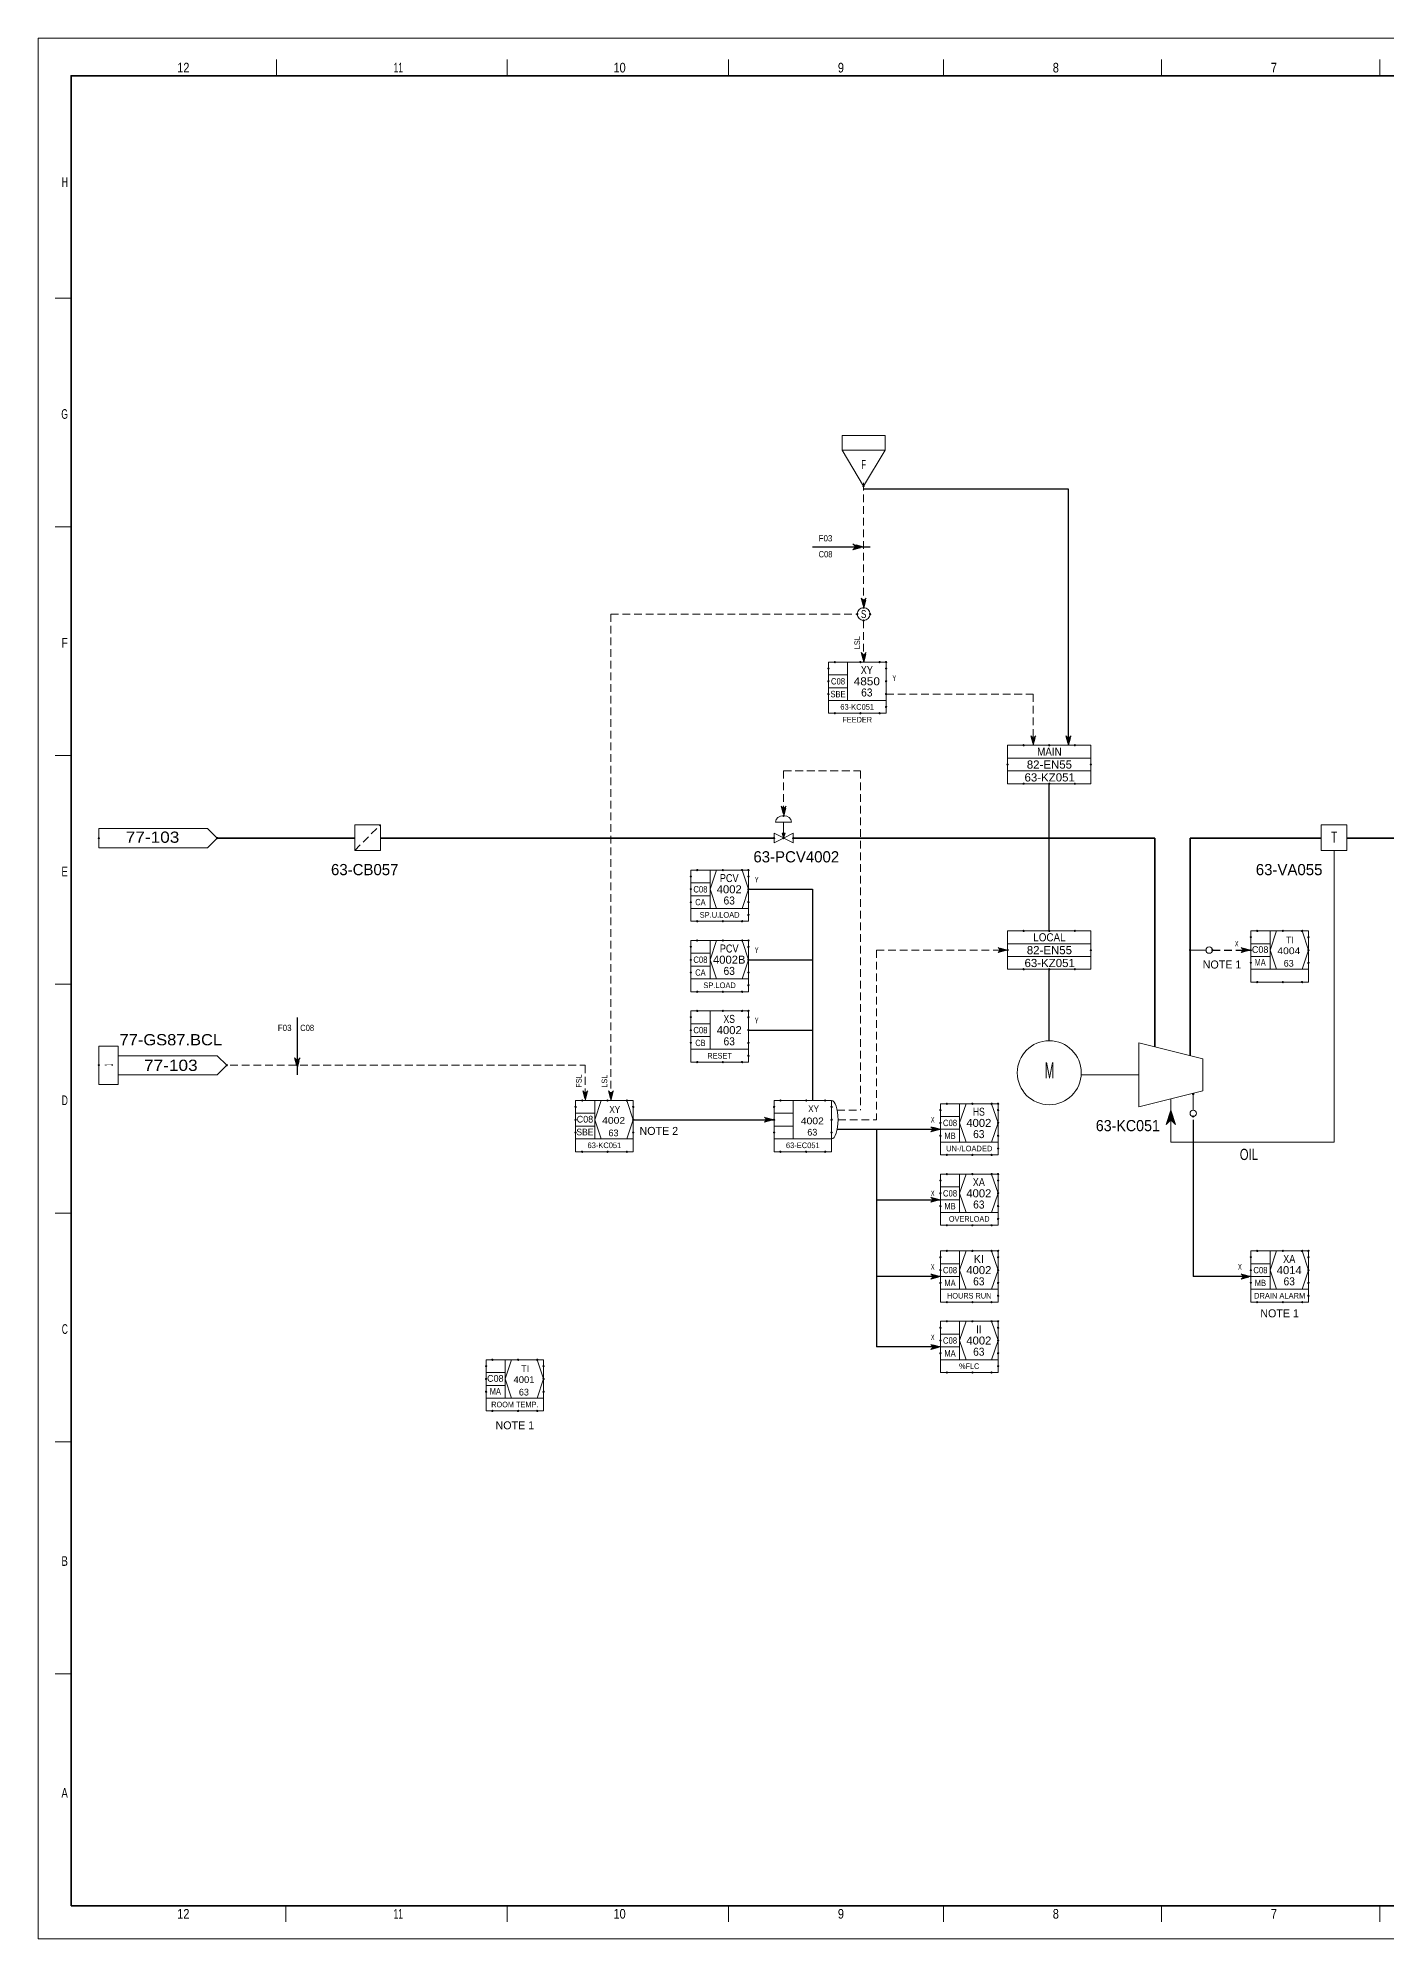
# Model space of a CAD drawing. Header units: millimetres. Extents: x 0 to 845, y 0 to 594.
# Drawn here: x 0 to 422, y 0 to 594 of the extents above; entities that cross this region are included whole.
import ezdxf
from ezdxf.enums import TextEntityAlignment as Align

# ---------------------------------------------------------------- set-up
doc = ezdxf.new("R2010")
doc.units = ezdxf.units.MM
doc.header["$LTSCALE"] = 0.81
doc.header["$PDMODE"] = 32
doc.header["$PDSIZE"] = 0.405
doc.linetypes.add('MEDIUM_DASHED', pattern=[4.5, 3, -1.5])
for name, color, linetype, lineweight in [('1', 7, 'Continuous', 13), ('12', 7, 'Continuous', 13), ('15', 7, 'Continuous', 13), ('18', 7, 'Continuous', 25), ('40', 7, 'Continuous', 35), ('43', 7, 'Continuous', 13), ('46', 7, 'MEDIUM_DASHED', 13), ('47', 7, 'Continuous', 13), ('48', 7, 'Continuous', 13), ('49', 7, 'Continuous', 13), ('50', 7, 'Continuous', 13), ('53', 7, 'Continuous', 13), ('9', 7, 'Continuous', 13)]:
    doc.layers.add(name, color=color, linetype=linetype, lineweight=lineweight)
for name, color, linetype in [('36', 7, 'Continuous'), ('37', 7, 'Continuous'), ('45', 7, 'Continuous')]:
    doc.layers.add(name, color=color, linetype=linetype)

msp = doc.modelspace()

# ---------------------------------------------------------------- linework, layer by layer
at = {"layer": '1'}
for p, q in [((74.4913, 587.2614), (74.4913, 582.2276)), ((146.6543, 587.2614), (146.6543, 582.2276)), ((215.8173, 587.2614), (215.8173, 582.2276)), ((282.9756, 587.2614), (282.9756, 582.2276)), ((351.1362, 587.2614), (351.1362, 582.2276)), ((419.2969, 587.2614), (419.2969, 582.2276)), ((10.3331, 512.7606), (5.3213, 512.7606)), ((10.3331, 441.2795), (5.3213, 441.2795)), ((10.3331, 369.7992), (5.3213, 369.7992)), ((10.3331, 298.3181), (5.3213, 298.3181)), ((353.5, 255.5), (352.8331, 255.5)), ((353.6, 255.6), (352.8661, 255.6)), ((353.7, 255.7), (352.9, 255.7)), ((353.8, 255.8), (352.9331, 255.8)), ((353.9, 255.9), (352.9661, 255.9)), ((354.9661, 256.1), (353.0331, 256.1)), ((354.9331, 256.2), (353.0661, 256.2)), ((354.9, 256.3), (353.1, 256.3)), ((354.8661, 256.4), (353.1331, 256.4)), ((354.8331, 256.5), (353.1661, 256.5)), ((354.8, 256.6), (353.2, 256.6)), ((354.7661, 256.7), (353.2331, 256.7)), ((354.7331, 256.8), (353.2661, 256.8)), ((354.7, 256.9), (353.3, 256.9)), ((354.6661, 257), (353.3331, 257)), ((354.6331, 257.1), (353.3661, 257.1)), ((354.6, 257.2), (353.4, 257.2)), ((354.5661, 257.3), (353.4331, 257.3)), ((354.5331, 257.4), (353.4661, 257.4)), ((354.5, 257.5), (353.5, 257.5)), ((354.4661, 257.6), (353.5331, 257.6)), ((354.4331, 257.7), (353.5661, 257.7)), ((354.4, 257.8), (353.6, 257.8)), ((354.3661, 257.9), (353.6331, 257.9)), ((354.3331, 258), (353.6661, 258)), ((354.3, 258.1), (353.7, 258.1)), ((354.2661, 258.2), (353.7331, 258.2)), ((354.2331, 258.3), (353.7661, 258.3)), ((354.2, 258.4), (353.8, 258.4)), ((354.1661, 258.5), (353.8331, 258.5)), ((354.1331, 258.6), (353.8661, 258.6)), ((354.1, 258.7), (353.9, 258.7)), ((354.0661, 258.8), (353.9331, 258.8)), ((354.0331, 258.9), (353.9661, 258.9)), ((354, 253), (354, 259)), ((355.0331, 255.9), (354.1, 255.9)), ((355.0661, 255.8), (354.2, 255.8)), ((355.1, 255.7), (354.3, 255.7)), ((355.1331, 255.6), (354.4, 255.6)), ((355.1661, 255.5), (354.5, 255.5)), ((352.6, 254.6), (352.5331, 254.6)), ((352.7, 254.7), (352.5661, 254.7)), ((352.8, 254.8), (352.6, 254.8)), ((352.9, 254.9), (352.6331, 254.9)), ((353, 255), (352.6661, 255)), ((353.1, 255.1), (352.7, 255.1)), ((353.2, 255.2), (352.7331, 255.2)), ((353.3, 255.3), (352.7661, 255.3)), ((353.4, 255.4), (352.8, 255.4)), ((355.2, 255.4), (354.6, 255.4)), ((355.2331, 255.3), (354.7, 255.3)), ((355.2661, 255.2), (354.8, 255.2)), ((355.3, 255.1), (354.9, 255.1)), ((355.3331, 255), (355, 255)), ((355.3661, 254.9), (355.1, 254.9)), ((355.4, 254.8), (355.2, 254.8)), ((355.4331, 254.7), (355.3, 254.7)), ((355.4661, 254.6), (355.4, 254.6)), ((10.3331, 226.8378), (5.3213, 226.8378)), ((10.3331, 155.3567), (5.3213, 155.3567)), ((10.3331, 82.8693), (5.3213, 82.8693)), ((77.4913, 10.3819), (77.4913, 5.348)), ((146.6543, 10.3819), (146.6543, 5.348)), ((215.8173, 10.3819), (215.8173, 5.348)), ((282.9756, 10.3819), (282.9756, 5.348)), ((351.1362, 10.3819), (351.1362, 5.348)), ((419.2969, 10.3819), (419.2969, 5.348))]:
    msp.add_line(p, q, dxfattribs=at)
at = {"layer": '1', "lineweight": 25}
for p, q in [((242.0591, 435), (260, 435)), ((81, 287.9409), (81, 270)), ((10.3331, 10.3819), (10.3331, 156.3638))]:
    msp.add_line(p, q, dxfattribs=at)
at = {"layer": '1', "lineweight": 35}
msp.add_line((648.9504, 10.3819), (10.3331, 10.3819), dxfattribs=at)
msp.add_lwpolyline([(829.263, 112.0142), (829.263, 582.2276), (10.3331, 582.2276), (10.3331, 10.3819)], dxfattribs=at)
at = {"layer": '1'}
msp.add_lwpolyline([(352.5, 254.5), (354, 256), (355.5, 254.5), (354, 259)], close=True, dxfattribs=at)
msp.add_lwpolyline([(355, 256), (354, 256), (353, 256)], dxfattribs=at)
at = {"layer": '12'}
msp.add_lwpolyline([(0, 594), (841, 594), (841, 0), (0, 0)], close=True, dxfattribs=at)
at = {"layer": '15'}
for p, q in [((405, 340), (405, 249)), ((344, 280), (344, 260)), ((344, 280), (364, 275)), ((364, 275), (364, 265)), ((344, 270), (325.978, 270)), ((364, 265), (344, 260)), ((354, 262.5), (354, 249)), ((405, 249), (354, 249))]:
    msp.add_line(p, q, dxfattribs=at)
msp.add_circle((316.0004, 270.6685), 10, dxfattribs=at)
at = {"layer": '18'}
for p, q in [((316, 314.9953), (316, 361)), ((222, 328), (242, 328)), ((242, 328), (242, 262)), ((222, 306), (242, 306)), ((316, 280.6685), (316, 302.774)), ((222, 284), (242, 284)), ((186, 256), (230, 256)), ((361, 256), (361, 207)), ((249.7323, 253), (282, 253)), ((262, 253), (262, 185)), ((262, 231), (282, 231)), ((282, 207), (262, 207)), ((379, 207), (361, 207)), ((282, 185), (262, 185))]:
    msp.add_line(p, q, dxfattribs=at)
at = {"layer": '18', "linetype": 'MEDIUM_DASHED'}
msp.add_line((367, 309), (379, 309), dxfattribs=at)
at = {"layer": '18'}
msp.add_lwpolyline([(322, 373), (322, 453), (258, 453)], dxfattribs=at)
at = {"layer": '40'}
for p, q in [((99, 344), (56, 344)), ((230, 344), (107, 344)), ((349, 344), (236, 344)), ((349, 344), (349, 278.7504)), ((360, 344), (360, 276)), ((401, 344), (360, 344)), ((433, 344), (409, 344))]:
    msp.add_line(p, q, dxfattribs=at)
at = {"layer": '40', "lineweight": 13}
for points in [[(99, 348.126), (107, 348.126), (107, 340.126), (99, 340.126)], [(401, 348.126), (409, 348.126), (409, 340.126), (401, 340.126)]]:
    msp.add_lwpolyline(points, close=True, dxfattribs=at)
at = {"layer": '43'}
msp.add_lwpolyline([(19, 347), (53, 347), (56, 344), (53, 341), (19, 341)], close=True, dxfattribs=at)
for p in [(19, 344), (56, 344)]:
    msp.add_point(p, dxfattribs=at)
at = {"layer": '46'}
for p, q in [((258, 455), (258, 416)), ((179, 414), (179, 262)), ((179, 414), (256, 414)), ((258, 412), (258, 399)), ((265, 389), (311, 389)), ((311, 389), (311, 373)), ((233, 365), (233, 351)), ((233, 365), (257, 365)), ((257, 365), (257, 259)), ((99, 340.126), (107, 348.126)), ((262, 309), (303, 309)), ((262, 309), (262, 256)), ((60, 273), (171, 273)), ((171, 273), (171, 262)), ((249.7323, 259), (257, 259)), ((250, 256), (262, 256))]:
    msp.add_line(p, q, dxfattribs=at)
for points in [[(258, 435), (254.6252, 435.9), (255.5252, 435), (254.6252, 434.1)], [(257.5496, 435), (255.0748, 435.6748), (255.7496, 435), (255.0748, 434.3252)], [(257.1, 435), (255.5252, 435.4504), (255.9748, 435), (255.5252, 434.5496)], [(256.6496, 435), (255.9748, 435.2252), (256.2, 435), (255.9748, 434.7748)], [(258.0236, 416), (258.8236, 419), (258.0236, 418.2), (257.2236, 419)], [(258.0236, 416.4), (258.6236, 418.6), (258.0236, 418), (257.4236, 418.6)], [(258.0236, 416.8), (258.4236, 418.2), (258.0236, 417.8), (257.6236, 418.2)], [(258.0236, 417.2), (258.2236, 417.8), (258.0236, 417.6), (257.8236, 417.8)], [(258.0236, 399), (258.8236, 402), (258.0236, 401.2), (257.2236, 402)], [(258.0236, 399.4), (258.6236, 401.6), (258.0236, 401), (257.4236, 401.6)], [(258.0236, 399.8), (258.4236, 401.2), (258.0236, 400.8), (257.6236, 401.2)], [(258.0236, 400.2), (258.2236, 400.8), (258.0236, 400.6), (257.8236, 400.8)], [(311.0236, 373), (311.8236, 376), (311.0236, 375.2), (310.2236, 376)], [(311.0236, 373.4), (311.6236, 375.6), (311.0236, 375), (310.4236, 375.6)], [(311.0236, 373.8), (311.4236, 375.2), (311.0236, 374.8), (310.6236, 375.2)], [(311.0236, 374.2), (311.2236, 374.8), (311.0236, 374.6), (310.8236, 374.8)], [(322.0236, 373), (322.8236, 376), (322.0236, 375.2), (321.2236, 376)], [(322.0236, 373.4), (322.6236, 375.6), (322.0236, 375), (321.4236, 375.6)], [(322.0236, 373.8), (322.4236, 375.2), (322.0236, 374.8), (321.6236, 375.2)], [(322.0236, 374.2), (322.2236, 374.8), (322.0236, 374.6), (321.8236, 374.8)], [(233.0236, 351), (233.8236, 354), (233.0236, 353.2), (232.2236, 354)], [(233.0236, 351.4), (233.6236, 353.6), (233.0236, 353), (232.4236, 353.6)], [(233.0236, 351.8), (233.4236, 353.2), (233.0236, 352.8), (232.6236, 353.2)], [(233.0236, 352.2), (233.2236, 352.8), (233.0236, 352.6), (232.8236, 352.8)], [(303, 309), (300, 309.8), (300.8, 309), (300, 308.2)], [(302.6, 309), (300.4, 309.6), (301, 309), (300.4, 308.4)], [(302.2, 309), (300.8, 309.4), (301.2, 309), (300.8, 308.6)], [(301.8, 309), (301.2, 309.2), (301.4, 309), (301.2, 308.8)], [(379, 309), (376, 309.8), (376.8, 309), (376, 308.2)], [(378.6, 309), (376.4, 309.6), (377, 309), (376.4, 308.4)], [(378.2, 309), (376.8, 309.4), (377.2, 309), (376.8, 308.6)], [(377.8, 309), (377.2, 309.2), (377.4, 309), (377.2, 308.8)], [(81, 272), (81.9, 275.3748), (81, 274.4748), (80.1, 275.3748)], [(81, 272.4504), (81.6748, 274.9252), (81, 274.2504), (80.3252, 274.9252)], [(81, 272.9), (81.4504, 274.4748), (81, 274.0252), (80.5496, 274.4748)], [(81, 273.3504), (81.2252, 274.0252), (81, 273.8), (80.7748, 274.0252)], [(171.0236, 262), (171.8236, 265), (171.0236, 264.2), (170.2236, 265)], [(171.0236, 262.4), (171.6236, 264.6), (171.0236, 264), (170.4236, 264.6)], [(171.0236, 262.8), (171.4236, 264.2), (171.0236, 263.8), (170.6236, 264.2)], [(171.0236, 263.2), (171.2236, 263.8), (171.0236, 263.6), (170.8236, 263.8)], [(179.0236, 262), (179.8236, 265), (179.0236, 264.2), (178.2236, 265)], [(179.0236, 262.4), (179.6236, 264.6), (179.0236, 264), (178.4236, 264.6)], [(179.0236, 262.8), (179.4236, 264.2), (179.0236, 263.8), (178.6236, 264.2)], [(179.0236, 263.2), (179.2236, 263.8), (179.0236, 263.6), (178.8236, 263.8)], [(230, 256), (227, 256.8), (227.8, 256), (227, 255.2)], [(229.6, 256), (227.4, 256.6), (228, 256), (227.4, 255.4)], [(229.2, 256), (227.8, 256.4), (228.2, 256), (227.8, 255.6)], [(228.8, 256), (228.2, 256.2), (228.4, 256), (228.2, 255.8)], [(282, 253), (279, 253.8), (279.8, 253), (279, 252.2)], [(281.6, 253), (279.4, 253.6), (280, 253), (279.4, 252.4)], [(281.2, 253), (279.8, 253.4), (280.2, 253), (279.8, 252.6)], [(280.8, 253), (280.2, 253.2), (280.4, 253), (280.2, 252.8)], [(282, 231), (279, 231.8), (279.8, 231), (279, 230.2)], [(281.6, 231), (279.4, 231.6), (280, 231), (279.4, 230.4)], [(281.2, 231), (279.8, 231.4), (280.2, 231), (279.8, 230.6)], [(280.8, 231), (280.2, 231.2), (280.4, 231), (280.2, 230.8)], [(282, 207), (279, 207.8), (279.8, 207), (279, 206.2)], [(281.6, 207), (279.4, 207.6), (280, 207), (279.4, 206.4)], [(281.2, 207), (279.8, 207.4), (280.2, 207), (279.8, 206.6)], [(280.8, 207), (280.2, 207.2), (280.4, 207), (280.2, 206.8)], [(379, 207), (376, 207.8), (376.8, 207), (376, 206.2)], [(378.6, 207), (376.4, 207.6), (377, 207), (376.4, 206.4)], [(378.2, 207), (376.8, 207.4), (377.2, 207), (376.8, 206.6)], [(377.8, 207), (377.2, 207.2), (377.4, 207), (377.2, 206.8)], [(282, 185), (279, 185.8), (279.8, 185), (279, 184.2)], [(281.6, 185), (279.4, 185.6), (280, 185), (279.4, 184.4)], [(281.2, 185), (279.8, 185.4), (280.2, 185), (279.8, 184.6)], [(280.8, 185), (280.2, 185.2), (280.4, 185), (280.2, 184.8)]]:
    msp.add_lwpolyline(points, close=True, dxfattribs=at)
at = {"layer": '47'}
for p, q in [((230.5, 349), (235.5, 349)), ((233, 344), (233, 349)), ((360, 309), (365, 309)), ((361, 264), (361, 259))]:
    msp.add_line(p, q, dxfattribs=at)
msp.add_lwpolyline([(233, 344), (236, 345.5), (236, 342.5), (230, 345.5), (230, 342.5)], close=True, dxfattribs=at)
for centre in [(366, 309), (361, 258)]:
    msp.add_circle(centre, 1, dxfattribs=at)
msp.add_ellipse((233, 349), major_axis=(2.5, 0), ratio=0.8, start_param=6.28318531, end_param=9.42477796, dxfattribs=at)
for p in [(233, 351), (230, 344), (233, 344), (236, 344), (360, 309), (367, 309), (361, 264), (361, 257)]:
    msp.add_point(p, dxfattribs=at)
at = {"layer": '48'}
for p, q in [((253, 399), (253, 387)), ((247, 395), (253, 395)), ((247, 391), (253, 391)), ((303, 369), (329, 369)), ((303, 365), (329, 365)), ((210, 334), (210, 322)), ((204, 330), (210, 330)), ((204, 326), (210, 326)), ((385, 315), (385, 303)), ((210, 312), (210, 300)), ((303, 311), (329, 311)), ((385, 311), (379, 311)), ((204, 308), (210, 308)), ((204, 304), (210, 304)), ((303, 307), (329, 307)), ((385, 307), (379, 307)), ((204, 286), (210, 286)), ((210, 290), (210, 278)), ((204, 282), (210, 282)), ((174, 262), (174, 250)), ((236, 262), (236, 250)), ((174, 258), (168, 258)), ((236, 258), (230, 258)), ((282, 257), (288, 257)), ((288, 261), (288, 249)), ((300, 255), (298, 261)), ((174, 254), (168, 254)), ((236, 254), (230, 254)), ((282, 253), (288, 253)), ((298, 249), (300, 255)), ((288, 239), (288, 227)), ((282, 235), (288, 235)), ((282, 231), (288, 231)), ((288, 215), (288, 203)), ((385, 215), (385, 203)), ((282, 211), (288, 211)), ((379, 211), (385, 211)), ((282, 207), (288, 207)), ((379, 207), (385, 207)), ((288, 193), (288, 181)), ((282, 189), (288, 189)), ((282, 185), (288, 185)), ((146, 181), (146, 169)), ((146, 177), (140, 177)), ((146, 173), (140, 173))]:
    msp.add_line(p, q, dxfattribs=at)
for points in [[(247, 399), (265, 399), (265, 387), (247, 387)], [(303, 373), (329, 373), (329, 361), (303, 361)], [(204, 334), (222, 334), (222, 322), (204, 322)], [(303, 315), (329, 315), (329, 303), (303, 303)], [(379, 315), (397, 315), (397, 303), (379, 303)], [(204, 312), (222, 312), (222, 300), (204, 300)], [(204, 290), (222, 290), (222, 278), (204, 278)], [(168, 262), (186, 262), (186, 250), (168, 250)], [(230, 262), (248, 262), (248, 250), (230, 250)], [(282, 261), (300, 261), (300, 249), (282, 249)], [(282, 239), (300, 239), (300, 227), (282, 227)], [(282, 215), (300, 215), (300, 203), (282, 203)], [(379, 215), (397, 215), (397, 203), (379, 203)], [(282, 193), (300, 193), (300, 181), (282, 181)], [(140, 181), (158, 181), (158, 169), (140, 169)]]:
    msp.add_lwpolyline(points, close=True, dxfattribs=at)
for points in [[(247, 387), (247, 383), (265, 383), (265, 387)], [(212, 334), (210, 328), (212, 322)], [(220, 322), (222, 328), (220, 334)], [(204, 322), (204, 318), (222, 318), (222, 322)], [(387, 315), (385, 309), (387, 303)], [(395, 303), (397, 309), (395, 315)], [(212, 312), (210, 306), (212, 300)], [(220, 300), (222, 306), (220, 312)], [(379, 303), (379, 299), (397, 299), (397, 303)], [(204, 300), (204, 296), (222, 296), (222, 300)], [(204, 278), (204, 274), (222, 274), (222, 278)], [(176, 262), (174, 256), (176, 250)], [(184, 250), (186, 256), (184, 262)], [(290, 261), (288, 255), (290, 249)], [(168, 250), (168, 246), (186, 246), (186, 250)], [(230, 250), (230, 246), (248, 246), (248, 250)], [(282, 249), (282, 245), (300, 245), (300, 249)], [(290, 239), (288, 233), (290, 227)], [(298, 227), (300, 233), (298, 239)], [(282, 227), (282, 223), (300, 223), (300, 227)], [(290, 215), (288, 209), (290, 203)], [(298, 203), (300, 209), (298, 215)], [(387, 215), (385, 209), (387, 203)], [(395, 203), (397, 209), (395, 215)], [(282, 203), (282, 199), (300, 199), (300, 203)], [(379, 203), (379, 199), (397, 199), (397, 203)], [(290, 193), (288, 187), (290, 181)], [(298, 181), (300, 187), (298, 193)], [(148, 181), (146, 175), (148, 169)], [(156, 169), (158, 175), (156, 181)], [(282, 181), (282, 177), (300, 177), (300, 181)], [(140, 169), (140, 165), (158, 165), (158, 169)]]:
    msp.add_lwpolyline(points, dxfattribs=at)
msp.add_circle((258, 414), 2, dxfattribs=at)
msp.add_ellipse((248, 256.0004), major_axis=(0, -6), ratio=0.333333, start_param=6.28318531, end_param=9.42477796, dxfattribs=at)
for p in [(258, 416), (256, 414), (258, 412), (260, 414), (249, 399), (257, 399), (263, 399), (265, 399), (247, 397), (247, 393), (265, 397), (265, 393), (247, 389), (265, 389), (249, 383), (257, 383), (263, 383), (265, 385), (308, 373), (316, 373), (324, 373), (303, 367), (329, 367), (308, 361), (316, 361), (324, 361), (206, 334), (214, 334), (220, 334), (222, 334), (204, 332), (204, 328), (222, 332), (222, 328), (204, 324), (222, 324), (206, 318), (214, 318), (220, 318), (222, 320), (308, 315), (316, 315), (324, 315), (381, 315), (389, 315), (395, 315), (204, 310), (206, 312), (214, 312), (220, 312), (222, 312), (222, 310), (303, 309), (329, 309), (379, 313), (379, 309), (397, 313), (397, 309), (204, 306), (222, 306), (308, 303), (316, 303), (324, 303), (379, 305), (397, 305), (204, 302), (222, 302), (222, 298), (381, 299), (389, 299), (395, 299), (206, 296), (214, 296), (220, 296), (204, 288), (206, 290), (214, 290), (220, 290), (222, 290), (222, 288), (204, 284), (204, 280), (222, 284), (222, 280), (206, 274), (214, 274), (220, 274), (222, 276), (170, 262), (178, 262), (184, 262), (232, 262), (240, 262), (246, 262), (168, 260), (168, 256), (186, 260), (186, 256), (230, 260), (230, 256), (248, 260), (248, 256), (282, 259), (284, 261), (292, 261), (298, 261), (300, 261), (300, 259), (168, 252), (186, 252), (230, 252), (248, 252), (282, 255), (282, 251), (300, 255), (300, 251), (170, 246), (178, 246), (184, 246), (232, 246), (240, 246), (246, 246), (284, 245), (292, 245), (298, 245), (300, 247), (284, 239), (292, 239), (298, 239), (300, 239), (282, 237), (282, 233), (300, 237), (300, 233), (282, 229), (300, 229), (284, 223), (292, 223), (298, 223), (300, 225), (284, 215), (292, 215), (298, 215), (300, 215), (381, 215), (389, 215), (395, 215), (397, 215), (282, 213), (282, 209), (300, 213), (300, 209), (379, 213), (379, 209), (397, 213), (397, 209), (282, 205), (300, 205), (379, 205), (397, 205), (284, 199), (292, 199), (298, 199), (300, 201), (381, 199), (389, 199), (395, 199), (397, 201), (282, 191), (284, 193), (292, 193), (298, 193), (300, 193), (300, 191), (282, 187), (300, 187), (140, 179), (142, 181), (150, 181), (156, 181), (158, 179), (282, 183), (300, 183), (300, 179), (140, 175), (158, 175), (284, 177), (292, 177), (298, 177), (140, 171), (158, 171), (142, 165), (150, 165), (156, 165)]:
    msp.add_point(p, dxfattribs=at)
at = {"layer": '49'}
for p, q in [((25, 279), (19, 279)), ((25, 267), (25, 279)), ((56, 276), (25, 276)), ((56, 270), (25, 270))]:
    msp.add_line(p, q, dxfattribs=at)
for points in [[(19, 279), (19, 267), (25, 267)], [(56, 276), (59, 273), (56, 270)]]:
    msp.add_lwpolyline(points, dxfattribs=at)
for p in [(19, 273), (59, 273)]:
    msp.add_point(p, dxfattribs=at)
at = {"layer": '50'}
msp.add_lwpolyline([(233, 344), (232.5008, 345.4992), (233.5008, 345.4992)], close=True, dxfattribs=at)
msp.add_lwpolyline([(233.0394, 344.2362), (232.6457, 345.4173), (233.3543, 345.4173), (233.0394, 344.4724), (232.8031, 345.3386), (233.1969, 345.3386), (233.0394, 344.7087), (232.8819, 345.2598), (233.0394, 345.2598), (233.0394, 344.9449)], dxfattribs=at)
at = {"layer": '53'}
msp.add_lwpolyline([(251.2496, 469.7504), (264.7496, 469.7504), (264.7496, 465.2504), (251.2496, 465.2504)], close=True, dxfattribs=at)
msp.add_lwpolyline([(264.7496, 465.2504), (258, 454), (251.2496, 465.2504)], dxfattribs=at)
msp.add_point((258, 454), dxfattribs=at)
at = {"layer": '9'}
msp.add_lwpolyline([(0, 0), (841, 0), (841, 594), (0, 594)], close=True, dxfattribs=at)

# ---------------------------------------------------------------- texts
at = {"layer": '1'}
for s, width, p in [('12', 0.85, (45.4146, 583.2346)), ('11', 0.65, (112.5772, 583.2346)), ('10', 0.85, (181.7358, 583.2346)), ('9', 0.85, (250.9051, 583.2346)), ('8', 0.85, (318.0634, 583.2346)), ('7', 0.85, (386.224, 583.2346)), ('12', 0.85, (45.4146, 6.3543)), ('11', 0.65, (112.5772, 6.3543)), ('10', 0.85, (181.7358, 6.3543)), ('9', 0.85, (250.9051, 6.3543)), ('8', 0.85, (318.0634, 6.3543)), ('7', 0.85, (386.224, 6.3543))]:
    msp.add_text(s, height=3.02, dxfattribs=dict(at, width=width)).set_placement(p, align=Align.CENTER)
for s, width, p in [('H', 0.65, (9.3283, 547.4945)), ('G', 0.65, (9.3283, 475.0071)), ('F', 0.8, (9.3283, 403.526)), ('E', 0.75, (9.3283, 332.0449)), ('D', 0.65, (9.3283, 260.5646)), ('C', 0.65, (9.3283, 189.0835)), ('B', 0.75, (9.3283, 116.5961)), ('A', 0.75, (9.3283, 44.1087))]:
    msp.add_text(s, height=3.02, dxfattribs=dict(at, width=width)).set_placement(p, align=Align.RIGHT)
at = {"layer": '12'}
for s, p in [('C08', (381.9134, 308.1071)), ('TI', (391.2362, 311.1465)), ('63', (390.8346, 303.8236)), ('C08', (170.9134, 255.1071)), ('63', (179.8346, 250.8236)), ('63', (241.9606, 251.0441)), ('TI', (152.2362, 177.1465)), ('C08', (142.9134, 174.1071)), ('63', (151.8346, 169.8236))]:
    msp.add_text(s, height=2.1, dxfattribs=at).set_placement(p, align=Align.CENTER)
for s, width, p in [('4004', 1.15, (390.8744, 307.7291)), ('MA', 0.8, (381.9134, 304.1071)), ('4002', 1.15, (179.874, 254.7291)), ('XY', 0.9, (180.2362, 258.1465)), ('4002', 1.15, (241.9685, 254.5874)), ('XY', 0.9, (242.3622, 258.3669)), ('SBE', 0.95, (170.9134, 251.1071)), ('4001', 1.05, (151.874, 173.7291)), ('MA', 0.8, (142.9134, 170.1071))]:
    msp.add_text(s, height=2.1, dxfattribs=dict(at, width=width)).set_placement(p, align=Align.CENTER)
at = {"layer": '12', "width": 0.35}
msp.add_text('1', height=2.5, rotation=90, dxfattribs=at).set_placement((23.3055, 273.0945), align=Align.CENTER)
at = {"layer": '36'}
for s, width, p in [('T', 0.65, (404.1118, 342.5528)), ('63-KC051', 0.95, (330.5591, 252.4055)), ('OIL', 0.75, (375.5591, 243.4055))]:
    msp.add_text(s, height=3.5, dxfattribs=dict(at, width=width)).set_placement(p)
for s, p in [('63-PCV4002', (223.5591, 336.4055)), ('63-CB057', (91.5591, 332.4055)), ('63-VA055', (380.5591, 332.4055))]:
    msp.add_text(s, height=3.5, dxfattribs=at).set_placement(p)
at = {"layer": '37', "width": 0.55}
msp.add_text('M', height=5, dxfattribs=at).set_placement((314.5591, 268.9055))
at = {"layer": '43', "width": 1.15}
msp.add_text('77-103', height=3.5, dxfattribs=at).set_placement((27.4047, 342.5339))
at = {"layer": '45'}
for s, height, width, p in [('C08', 1.968, 0.9, (243.9283, 431.7039)), ('F03', 1.968, 0.95, (243.9283, 436.7039)), ('Y', 1.75, 0.6, (267, 393.1252)), ('Y', 1.75, 0.6, (224, 330.1252)), ('Y', 1.75, 0.6, (224, 308.1252)), ('X', 1.75, 0.6, (374, 310.1252)), ('F03', 1.968, 0.95, (74.9283, 283.7039)), ('C08', 1.968, 0.9, (81.9283, 283.7039)), ('Y', 1.75, 0.6, (224, 286.1252)), ('X', 1.75, 0.6, (279, 255.1252)), ('X', 1.75, 0.6, (279, 232.1252)), ('X', 1.75, 0.6, (279, 209.1252)), ('X', 1.75, 0.6, (375, 209.1252)), ('X', 1.75, 0.6, (279, 187.1252))]:
    msp.add_text(s, height=height, dxfattribs=dict(at, width=width)).set_placement(p)
at = {"layer": '45', "width": 0.9}
for s, p in [('LSL', (256.8748, 403)), ('FSL', (169.8748, 266)), ('LSL', (177.8748, 266))]:
    msp.add_text(s, height=1.75, rotation=90, dxfattribs=at).set_placement(p)
at = {"layer": '49'}
for s, width, p in [('77-GS87.BCL', 1.1, (41.5, 279.2504)), ('77-103', 1.15, (41.5, 271.2504))]:
    msp.add_text(s, height=3.5, dxfattribs=dict(at, width=width)).set_placement(p, align=Align.CENTER)
at = {"layer": '50'}
for s, height, width, p in [('S', 2.5, 0.75, (258.0004, 412.7496)), ('C08', 2, 0.9, (250, 392)), ('4850', 2.5, 1.1, (259.0004, 391.7496)), ('XY', 2.5, 0.85, (258.9996, 395.2496)), ('SBE', 2, 0.85, (249.9996, 388)), ('63', 2.5, 0.95, (258.9996, 388.2496)), ('FEEDER', 1.75, 0.9, (255.9945, 380.1252)), ('82-EN55', 2.551, 1.05, (316.063, 365.7087)), ('MAIN', 2.551, 0.9, (316.0626, 369.7244)), ('63-KZ051', 2.551, 1.05, (316.1417, 361.6929)), ('PCV', 2.5, 0.85, (215.9996, 330.2496)), ('C08', 2, 0.9, (207, 327)), ('4002', 2.5, 1.05, (216, 326.7496)), ('CA', 2, 0.8, (207, 323)), ('63', 2.5, 0.95, (215.9996, 323.2496)), ('PCV', 2.5, 0.85, (215.9996, 308.2496)), ('82-EN55', 2.551, 1.05, (316.063, 307.7087)), ('LOCAL', 2.551, 0.9, (316.063, 311.7244)), ('C08', 2, 0.9, (207, 305)), ('CA', 2, 0.8, (207, 301)), ('4002B', 2.5, 1.05, (216, 304.7496)), ('63', 2.5, 0.95, (215.9996, 301.2496)), ('63-KZ051', 2.551, 1.05, (316.1417, 303.6929)), ('4002', 2.5, 1.05, (216.0004, 282.7496)), ('XS', 2.5, 0.8, (216.0004, 286.2496)), ('C08', 2, 0.9, (207, 283)), ('CB', 2, 0.75, (207, 279)), ('63', 2.5, 0.95, (215.9996, 279.2496)), ('RESET', 1.75, 0.9, (212.9945, 275.1252)), ('C08', 2, 0.9, (285, 254)), ('4002', 2.5, 1.05, (294.0004, 253.7496)), ('HS', 2.5, 0.8, (293.9996, 257.2496)), ('MB', 2, 0.7, (285, 250)), ('63', 2.5, 0.95, (293.9996, 250.2496)), ('XA', 2.5, 0.85, (294.0004, 235.2496)), ('C08', 2, 0.9, (285, 232)), ('4002', 2.5, 1.05, (294.0004, 231.7496)), ('MB', 2, 0.7, (285.0004, 228)), ('OVERLOAD', 1.75, 0.9, (290.9945, 224.1252)), ('63', 2.5, 0.95, (293.9996, 228.2496)), ('C08', 2, 0.9, (285, 208)), ('4002', 2.5, 1.05, (294.0004, 207.7496)), ('C08', 2, 0.9, (382, 208)), ('4014', 2.5, 1.05, (391.0004, 207.7496)), ('XA', 2.5, 0.85, (391, 211.2496)), ('MA', 2, 0.7, (285, 204)), ('63', 2.5, 0.95, (293.9996, 204.2496)), ('MB', 2, 0.7, (382, 204)), ('63', 2.5, 0.95, (390.9996, 204.2496)), ('HOURS RUN', 1.75, 0.9, (290.9945, 200.1252)), ('C08', 2, 0.9, (285, 186)), ('4002', 2.5, 1.05, (294.0004, 185.7496)), ('63', 2.5, 0.95, (293.9996, 182.2496)), ('MA', 2, 0.7, (285, 182)), ('%FLC', 1.75, 0.85, (290.9945, 178.1252)), ('ROOM TEMP.', 1.75, 0.9, (149.0004, 166.126))]:
    msp.add_text(s, height=height, dxfattribs=dict(at, width=width)).set_placement(p, align=Align.CENTER)
for s, height, p in [('63-KC051', 1.75, (255.9945, 384.1252)), ('SP.U.LOAD', 1.75, (212.9945, 319.1252)), ('NOTE 1', 2.5, (370, 303.2496)), ('SP.LOAD', 1.75, (212.9945, 297.1252)), ('NOTE 2', 2.5, (194, 251.2496)), ('63-KC051', 1.75, (176.9945, 247.1252)), ('63-EC051', 1.75, (238.9945, 247.1252)), ('UN-/LOADED', 1.75, (290.9945, 246.1252)), ('KI', 2.5, (293.9996, 211.2496)), ('DRAIN ALARM', 1.75, (388, 200.1252)), ('NOTE 1', 2.5, (387.9996, 194.2496)), ('II', 2.5, (293.9996, 189.2496)), ('NOTE 1', 2.5, (148.9996, 159.2496))]:
    msp.add_text(s, height=height, dxfattribs=at).set_placement(p, align=Align.CENTER)
at = {"layer": '53', "width": 0.65}
msp.add_text('F', height=2.813, dxfattribs=at).set_placement((258.0004, 459.3433), align=Align.CENTER)

doc.saveas('drawing.dxf')
